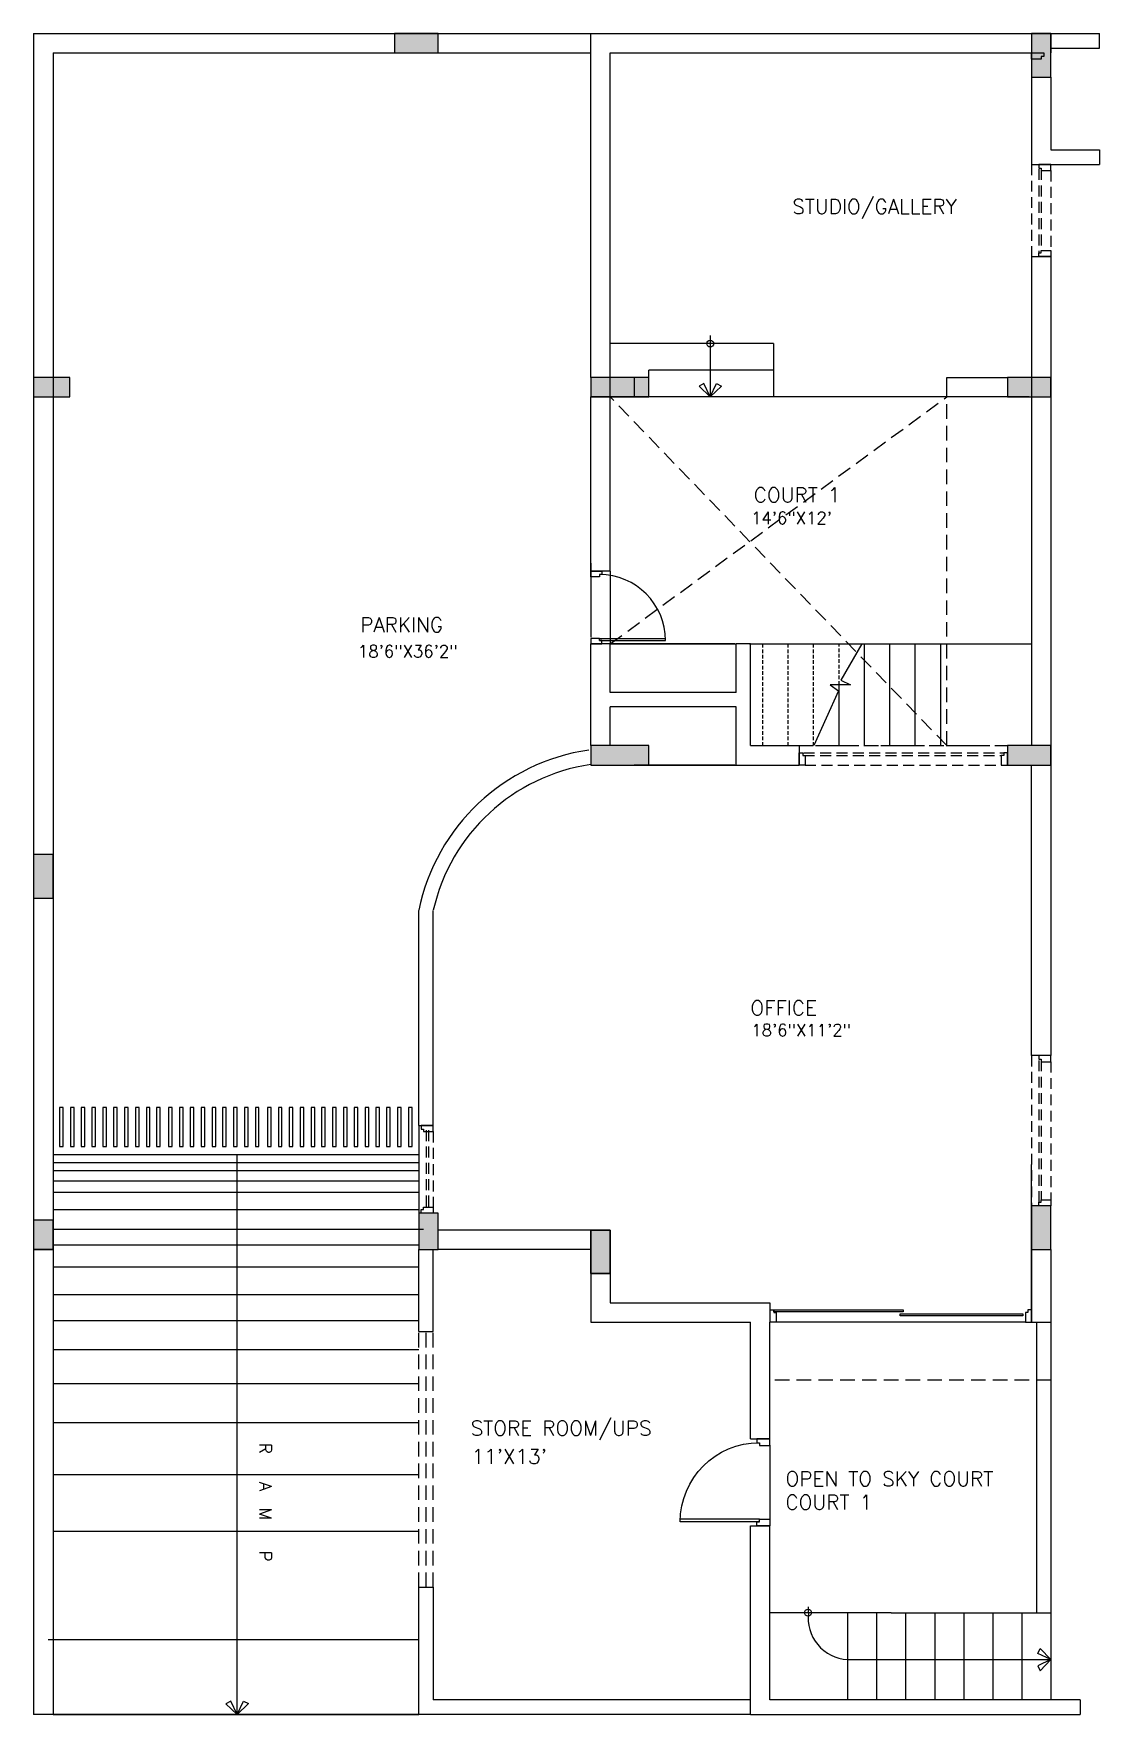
# Model space of a CAD drawing. Header units: inches. Extents: x 26246 to 28973, y 2110 to 3144.
# Drawn here: x 26246 to 26686, y 2170 to 2864 of the extents above; entities that cross this region are included whole.
import ezdxf

# ---------------------------------------------------------------- set-up
doc = ezdxf.new("R2010")
doc.units = ezdxf.units.IN
doc.header["$LTSCALE"] = 6
doc.header["$MEASUREMENT"] = 0
doc.linetypes.add('HIDDEN', pattern=[0.375, 0.25, -0.125])
for name, color, linetype in [('col', 2, 'CONTINUOUS'), ('door', 5, 'CONTINUOUS'), ('ELE', 4, 'CONTINUOUS'), ('ELEVATION1', 8, 'HIDDEN'), ('FRAME', 3, 'CONTINUOUS'), ('FURN', 32, 'CONTINUOUS'), ('HATCH', 253, 'CONTINUOUS'), ('SITE', 6, 'CONTINUOUS'), ('stair', 40, 'CONTINUOUS'), ('TEXT', 3, 'CONTINUOUS'), ('WALL', 7, 'CONTINUOUS'), ('window', 4, 'CONTINUOUS')]:
    doc.layers.add(name, color=color, linetype=linetype)
doc.styles.add('SIMPLEX', font='simplex.shx', dxfattribs={"height": 6})

# ---------------------------------------------------------------- blocks, each defined once
blk = doc.blocks.new('FRAME')
at = {"layer": 'FRAME', "lineweight": -2}
for p, q in [((-2.5, 4), (-2.5, 0)), ((-1.5, 4), (-2.5, 4)), ((-2.5, 0), (0, 0)), ((-1.5, 5), (-1.5, 4)), ((0, 5), (-1.5, 5)), ((0, 0), (0, 5))]:
    blk.add_line(p, q, dxfattribs=at)
blk = doc.blocks.new('DOOR1')
at = {"layer": 'door'}
for p, q in [((-2.5, 4), (-2.5, 33.99)), ((-1.5, 4), (-1.5, 33.99))]:
    blk.add_line(p, q, dxfattribs=at)
blk.add_arc((-1.49, 3.98), 30.01, 90.01877, 179.95469, dxfattribs=at)
at = {"layer": 'FRAME', "xscale": -1}
blk.add_blockref('FRAME', (-33, 0), dxfattribs=at)
at = {"layer": 'FRAME'}
blk.add_blockref('FRAME', (0, 0), dxfattribs=at)

msp = doc.modelspace()

# ---------------------------------------------------------------- hatches: boundary and pattern name
at = {"layer": 'col'}
msp.add_hatch(color=256, dxfattribs=at).paths.add_polyline_path([(26647.98, 2570.12), (26647.98, 2562.12), (26665.98, 2562.12), (26665.98, 2570.12)])
msp.add_hatch(color=256, dxfattribs=at).paths.add_polyline_path([(26647.98, 2570.12), (26647.98, 2562.12), (26665.98, 2562.12), (26665.98, 2570.12)])
msp.add_hatch(color=256, dxfattribs=at).paths.add_polyline_path([(26647.98, 2570.12), (26647.98, 2562.12), (26665.98, 2562.12), (26665.98, 2570.12)])
at = {"layer": 'HATCH', "lineweight": -2}
for points in [[(26412.98, 2856.12), (26412.98, 2864.12), (26394.98, 2864.12), (26394.98, 2856.12)], [(26657.98, 2846.12), (26665.98, 2846.12), (26665.98, 2864.12), (26657.98, 2864.12)], [(26260.98, 2714.12), (26260.98, 2722.12), (26245.98, 2722.12), (26245.98, 2714.12)], [(26475.99, 2714.12), (26499.99, 2714.12), (26499.99, 2722.12), (26475.99, 2722.12)], [(26665.98, 2714.12), (26665.98, 2722.12), (26647.98, 2722.12), (26647.98, 2714.12)], [(26476.03, 2562.12), (26500.03, 2562.12), (26500.03, 2570.12), (26476.03, 2570.12)], [(26647.98, 2570.12), (26647.98, 2562.12), (26665.98, 2562.12), (26665.98, 2570.12)], [(26253.98, 2525.12), (26245.98, 2525.12), (26245.98, 2507.12), (26253.98, 2507.12)], [(26245.98, 2362.12), (26253.98, 2362.12), (26253.98, 2374.12), (26245.98, 2374.12)], [(26404.98, 2362.12), (26412.98, 2362.12), (26412.98, 2377.12), (26404.98, 2377.12)], [(26657.98, 2362.12), (26665.98, 2362.12), (26665.98, 2380.12), (26657.98, 2380.12)], [(26483.98, 2370.12), (26475.98, 2370.12), (26475.98, 2352.12), (26483.98, 2352.12)]]:
    msp.add_hatch(color=256, dxfattribs=at).paths.add_polyline_path(points)

# ---------------------------------------------------------------- linework, layer by layer
at = {"layer": 'col', "color": 5, "linetype": 'Continuous', "lineweight": -2, "ltscale": 2}
msp.add_line((26404.98, 2170.12), (26253.98, 2170.12), dxfattribs=at)
at = {"layer": 'col'}
for points in [[(26412.98, 2856.12), (26412.98, 2864.12), (26394.98, 2864.12), (26394.98, 2856.12)], [(26412.98, 2856.12), (26412.98, 2864.12), (26394.98, 2864.12), (26394.98, 2856.12)], [(26657.98, 2846.12), (26665.98, 2846.12), (26665.98, 2864.12), (26657.98, 2864.12)], [(26657.98, 2846.12), (26665.98, 2846.12), (26665.98, 2864.12), (26657.98, 2864.12)], [(26665.98, 2714.12), (26665.98, 2722.12), (26647.98, 2722.12), (26647.98, 2714.12)], [(26665.98, 2714.12), (26665.98, 2722.12), (26647.98, 2722.12), (26647.98, 2714.12)], [(26647.98, 2570.12), (26647.98, 2562.12), (26665.98, 2562.12), (26665.98, 2570.12)], [(26647.98, 2570.12), (26647.98, 2562.12), (26665.98, 2562.12), (26665.98, 2570.12)], [(26647.98, 2570.12), (26647.98, 2562.12), (26665.98, 2562.12), (26665.98, 2570.12)], [(26647.98, 2570.12), (26647.98, 2562.12), (26665.98, 2562.12), (26665.98, 2570.12)], [(26253.98, 2525.12), (26245.98, 2525.12), (26245.98, 2507.12), (26253.98, 2507.12)], [(26657.98, 2362.12), (26665.98, 2362.12), (26665.98, 2380.12), (26657.98, 2380.12)], [(26657.98, 2362.12), (26665.98, 2362.12), (26665.98, 2380.12), (26657.98, 2380.12)], [(26483.98, 2370.12), (26475.98, 2370.12), (26475.98, 2352.12), (26483.98, 2352.12)]]:
    msp.add_lwpolyline(points, close=True, dxfattribs=at)
at = {"layer": 'col', "lineweight": -2}
for points in [[(26260.98, 2714.12), (26260.98, 2722.12), (26245.98, 2722.12), (26245.98, 2714.12)], [(26475.99, 2714.12), (26499.99, 2714.12), (26499.99, 2722.12), (26475.99, 2722.12)], [(26476.03, 2562.12), (26500.03, 2562.12), (26500.03, 2570.12), (26476.03, 2570.12)], [(26245.98, 2362.12), (26253.98, 2362.12), (26253.98, 2374.12), (26245.98, 2374.12)], [(26404.98, 2362.12), (26412.98, 2362.12), (26412.98, 2377.12), (26404.98, 2377.12)], [(26475.98, 2370.12), (26483.98, 2370.12), (26483.98, 2352.12), (26475.98, 2352.12)]]:
    msp.add_lwpolyline(points, close=True, dxfattribs=at)
at = {"layer": 'door'}
for p, q in [((26483.98, 2642.12), (26483.98, 2612.12)), ((26549.98, 2281.22), (26549.98, 2250.67))]:
    msp.add_line(p, q, dxfattribs=at)
at = {"layer": 'ELE', "color": 8}
for points in [[(26258.17, 2420.65), (26256.67, 2420.65), (26256.67, 2404.65), (26258.17, 2404.65)], [(26262.67, 2420.65), (26261.17, 2420.65), (26261.17, 2404.65), (26262.67, 2404.65)], [(26267.17, 2420.65), (26265.67, 2420.65), (26265.67, 2404.65), (26267.17, 2404.65)], [(26271.52, 2420.65), (26270.02, 2420.65), (26270.02, 2404.65), (26271.52, 2404.65)], [(26276.02, 2420.65), (26274.52, 2420.65), (26274.52, 2404.65), (26276.02, 2404.65)], [(26280.52, 2420.65), (26279.02, 2420.65), (26279.02, 2404.65), (26280.52, 2404.65)], [(26285.02, 2420.65), (26283.52, 2420.65), (26283.52, 2404.65), (26285.02, 2404.65)], [(26289.52, 2420.65), (26288.02, 2420.65), (26288.02, 2404.65), (26289.52, 2404.65)], [(26294.02, 2420.65), (26292.52, 2420.65), (26292.52, 2404.65), (26294.02, 2404.65)], [(26298.17, 2420.65), (26296.67, 2420.65), (26296.67, 2404.65), (26298.17, 2404.65)], [(26303.17, 2420.65), (26301.67, 2420.65), (26301.67, 2404.65), (26303.17, 2404.65)], [(26307.67, 2420.65), (26306.17, 2420.65), (26306.17, 2404.65), (26307.67, 2404.65)], [(26312.17, 2420.65), (26310.67, 2420.65), (26310.67, 2404.65), (26312.17, 2404.65)], [(26316.67, 2420.65), (26315.17, 2420.65), (26315.17, 2404.65), (26316.67, 2404.65)], [(26321.17, 2420.65), (26319.67, 2420.65), (26319.67, 2404.65), (26321.17, 2404.65)], [(26325.52, 2420.65), (26324.02, 2420.65), (26324.02, 2404.65), (26325.52, 2404.65)], [(26330.02, 2420.65), (26328.52, 2420.65), (26328.52, 2404.65), (26330.02, 2404.65)], [(26334.52, 2420.65), (26333.02, 2420.65), (26333.02, 2404.65), (26334.52, 2404.65)], [(26339.02, 2420.65), (26337.52, 2420.65), (26337.52, 2404.65), (26339.02, 2404.65)], [(26344.02, 2420.65), (26342.52, 2420.65), (26342.52, 2404.65), (26344.02, 2404.65)], [(26348.52, 2420.65), (26347.02, 2420.65), (26347.02, 2404.65), (26348.52, 2404.65)], [(26353.02, 2420.65), (26351.52, 2420.65), (26351.52, 2404.65), (26353.02, 2404.65)], [(26357.52, 2420.65), (26356.02, 2420.65), (26356.02, 2404.65), (26357.52, 2404.65)], [(26362.02, 2420.65), (26360.52, 2420.65), (26360.52, 2404.65), (26362.02, 2404.65)], [(26366.37, 2420.65), (26364.87, 2420.65), (26364.87, 2404.65), (26366.37, 2404.65)], [(26370.87, 2420.65), (26369.37, 2420.65), (26369.37, 2404.65), (26370.87, 2404.65)], [(26375.37, 2420.65), (26373.87, 2420.65), (26373.87, 2404.65), (26375.37, 2404.65)], [(26379.87, 2420.65), (26378.37, 2420.65), (26378.37, 2404.65), (26379.87, 2404.65)], [(26384.37, 2420.65), (26382.87, 2420.65), (26382.87, 2404.65), (26384.37, 2404.65)], [(26388.72, 2420.65), (26387.22, 2420.65), (26387.22, 2404.65), (26388.72, 2404.65)], [(26393.22, 2420.65), (26391.72, 2420.65), (26391.72, 2404.65), (26393.22, 2404.65)], [(26397.72, 2420.65), (26396.22, 2420.65), (26396.22, 2404.65), (26397.72, 2404.65)], [(26402.22, 2420.65), (26400.72, 2420.65), (26400.72, 2404.65), (26402.22, 2404.65)]]:
    msp.add_lwpolyline(points, close=True, dxfattribs=at)
at = {"layer": 'ELEVATION1', "ltscale": 4}
for p, q in [((26622.98, 2570.12), (26483.98, 2714.12)), ((26483.98, 2612.12), (26622.98, 2714.12)), ((26622.98, 2570.12), (26622.98, 2714.12)), ((26561.76, 2570.12), (26647.91, 2570.12)), ((26404.98, 2222.66), (26404.98, 2328.23)), ((26407.98, 2222.66), (26407.98, 2328.23)), ((26410.98, 2222.66), (26410.98, 2328.23)), ((26665.98, 2308.12), (26549.98, 2308.12))]:
    msp.add_line(p, q, dxfattribs=at)
at = {"layer": 'FURN', "color": 5, "linetype": 'Continuous', "lineweight": -2, "ltscale": 2}
for p, q in [((26475.98, 2645.4), (26475.98, 2614.85)), ((26535.48, 2612.12), (26483.98, 2612.12)), ((26541.48, 2612.12), (26593.98, 2612.12)), ((26535.48, 2562.12), (26493.98, 2562.12)), ((26404.98, 2401.17), (26253.98, 2401.17)), ((26657.98, 2337.12), (26657.98, 2397.12)), ((26406.98, 2370.36), (26253.98, 2370.36))]:
    msp.add_line(p, q, dxfattribs=at)
at = {"layer": 'HATCH', "linetype": 'Continuous', "lineweight": -2, "ltscale": 2}
msp.add_line((26404.98, 2413.32), (26404.98, 2377.12), dxfattribs=at)
at = {"layer": 'SITE', "linetype": 'Continuous'}
for p, q in [((26245.98, 2362.12), (26245.98, 2170.12)), ((26253.98, 2362.12), (26253.98, 2170.12)), ((26677.98, 2176.12), (26677.98, 2170.12)), ((26253.98, 2170.12), (26245.98, 2170.12))]:
    msp.add_line(p, q, dxfattribs=at)
at = {"layer": 'stair'}
for p, q in [((26551.49, 2736.12), (26483.98, 2736.12)), ((26551.49, 2736.12), (26551.49, 2714.12)), ((26551.49, 2725.12), (26499.99, 2725.12)), ((26499.99, 2722.12), (26499.99, 2725.12)), ((26656.98, 2714.12), (26475.98, 2714.12)), ((26483.98, 2612.12), (26535.98, 2612.12)), ((26587.87, 2612.12), (26657.98, 2612.12)), ((26588.99, 2570.12), (26588.99, 2612.12)), ((26599.49, 2570.12), (26599.49, 2612.12)), ((26609.99, 2570.12), (26609.99, 2612.12)), ((26620.49, 2570.12), (26620.49, 2612.12)), ((26578.49, 2570.12), (26578.49, 2595.27)), ((26659.98, 2332.12), (26659.98, 2212.12)), ((26665.98, 2332.12), (26665.98, 2212.12)), ((26599.98, 2212.12), (26549.98, 2212.12)), ((26581.98, 2212.12), (26581.98, 2176.12)), ((26593.98, 2212.12), (26593.98, 2176.12)), ((26599.98, 2212.12), (26665.98, 2212.12)), ((26599.98, 2212.12), (26665.98, 2212.12)), ((26605.98, 2212.12), (26605.98, 2176.12)), ((26617.98, 2212.12), (26617.98, 2176.12)), ((26629.98, 2212.12), (26629.98, 2176.12)), ((26641.98, 2212.12), (26641.98, 2176.12)), ((26653.98, 2212.12), (26653.98, 2176.12)), ((26665.98, 2212.12), (26665.98, 2176.12))]:
    msp.add_line(p, q, dxfattribs=at)
at = {"layer": 'stair', "color": 5}
for p, q in [((26525.33, 2739.54), (26525.33, 2714.12)), ((26404.98, 2397.91), (26253.98, 2397.91)), ((26404.98, 2394.61), (26253.98, 2394.61)), ((26330.08, 2170.12), (26330.08, 2401.17)), ((26404.98, 2390.25), (26253.98, 2390.25)), ((26404.98, 2385.67), (26253.98, 2385.67)), ((26404.98, 2378.44), (26253.98, 2378.44)), ((26404.98, 2363.91), (26253.98, 2363.91)), ((26404.98, 2354.75), (26253.98, 2354.75)), ((26404.98, 2343.3), (26253.98, 2343.3)), ((26404.98, 2332.61), (26253.98, 2332.61)), ((26404.98, 2320.59), (26253.98, 2320.59)), ((26404.98, 2306.57), (26253.98, 2306.57)), ((26404.98, 2290.54), (26253.98, 2290.54)), ((26404.98, 2269.07), (26253.98, 2269.07)), ((26404.98, 2245.58), (26253.98, 2245.58)), ((26565.9, 2212.12), (26565.9, 2214.49)), ((26404.98, 2200.84), (26251.98, 2200.84)), ((26581.98, 2192.74), (26665.98, 2192.74)), ((26253.98, 2170.12), (26404.98, 2170.12))]:
    msp.add_line(p, q, dxfattribs=at)
at = {"layer": 'stair', "linetype": 'HIDDEN'}
for p, q in [((26541.98, 2612.12), (26587.87, 2612.12)), ((26546.99, 2570.12), (26546.99, 2612.12)), ((26557.49, 2570.12), (26557.49, 2612.12)), ((26567.99, 2570.12), (26567.99, 2612.12)), ((26578.49, 2595.27), (26578.49, 2612.12))]:
    msp.add_line(p, q, dxfattribs=at)
at = {"layer": 'stair', "color": 5}
for points in [[(26525.33, 2714.12), (26522.74, 2719.6), (26520.71, 2718.51), (26525.33, 2714.12)], [(26525.33, 2714.12), (26527.92, 2719.6), (26529.95, 2718.51), (26525.33, 2714.12)], [(26665.98, 2192.74), (26660.5, 2195.33), (26661.59, 2197.36), (26665.98, 2192.74)], [(26665.98, 2192.74), (26660.5, 2190.14), (26661.59, 2188.11), (26665.98, 2192.74)], [(26330.08, 2170.12), (26327.4, 2175.56), (26325.39, 2174.44), (26330.08, 2170.12)], [(26330.08, 2170.12), (26332.58, 2175.64), (26334.63, 2174.59), (26330.08, 2170.12)]]:
    msp.add_lwpolyline(points, dxfattribs=at)
at = {"layer": 'stair'}
msp.add_lwpolyline([(26587.87, 2612.12), (26579.22, 2597.12), (26583.2, 2595.27), (26574.8, 2595.27), (26578.25, 2592.75), (26568.04, 2570.12)], dxfattribs=at)
at = {"layer": 'stair', "color": 5}
for centre in [(26525.33, 2736.12), (26565.7, 2212.12)]:
    msp.add_circle(centre, 1.39, dxfattribs=at)
msp.add_arc((26582.91, 2209.87), 17.16, 172.45754, 266.88019, dxfattribs=at)
at = {"layer": 'WALL', "lineweight": -2, "ltscale": 10}
for p, q in [((26245.98, 2864.12), (26475.98, 2864.12)), ((26404.98, 2864.12), (26412.98, 2864.12)), ((26475.98, 2722.12), (26475.98, 2864.12)), ((26475.98, 2864.12), (26665.98, 2864.12)), ((26665.98, 2864.12), (26685.98, 2864.12)), ((26685.98, 2858.12), (26685.98, 2864.12)), ((26253.98, 2856.12), (26475.98, 2856.12)), ((26483.98, 2722.12), (26483.98, 2856.12)), ((26483.98, 2856.12), (26657.98, 2856.12)), ((26665.98, 2858.12), (26685.98, 2858.12)), ((26665.98, 2816.12), (26685.98, 2816.12)), ((26685.98, 2816.12), (26685.98, 2810.12)), ((26657.98, 2810.12), (26685.98, 2810.12)), ((26493.98, 2722.12), (26493.98, 2714.12)), ((26657.98, 2362.12), (26665.98, 2362.12)), ((26549.98, 2340.12), (26549.98, 2332.12)), ((26541.98, 2283.94), (26541.98, 2332.12)), ((26549.98, 2283.94), (26549.98, 2332.12)), ((26541.98, 2283.94), (26549.98, 2283.94)), ((26541.98, 2170.12), (26541.98, 2247.94)), ((26541.98, 2247.94), (26549.98, 2247.94)), ((26549.98, 2176.12), (26549.98, 2247.94)), ((26677.98, 2176.12), (26549.98, 2176.12)), ((26541.98, 2170.12), (26677.98, 2170.12))]:
    msp.add_line(p, q, dxfattribs=at)
at = {"layer": 'WALL'}
for p, q in [((26245.98, 2864.12), (26245.98, 2362.12)), ((26665.98, 2864.12), (26665.98, 2856.12)), ((26253.98, 2856.12), (26253.98, 2562.12)), ((26657.98, 2846.12), (26657.98, 2810.12)), ((26665.98, 2846.12), (26665.98, 2816.12)), ((26657.98, 2810.12), (26665.98, 2810.12)), ((26657.98, 2772.12), (26657.98, 2570.12)), ((26657.98, 2772.12), (26665.98, 2772.12)), ((26665.98, 2772.12), (26665.98, 2562.12)), ((26483.98, 2642.12), (26483.98, 2722.12)), ((26475.98, 2642.12), (26475.98, 2714.12)), ((26483.98, 2642.12), (26475.98, 2642.12)), ((26475.98, 2570.12), (26475.98, 2612.12)), ((26483.98, 2612.12), (26475.98, 2612.12)), ((26483.98, 2592.12), (26483.98, 2612.12)), ((26535.98, 2592.12), (26535.98, 2612.12)), ((26541.98, 2612.12), (26535.98, 2612.12)), ((26541.98, 2570.12), (26541.98, 2612.12)), ((26535.98, 2592.12), (26483.98, 2592.12)), ((26483.98, 2570.12), (26483.98, 2586.12)), ((26535.98, 2586.12), (26483.98, 2586.12)), ((26535.98, 2562.12), (26535.98, 2586.12)), ((26483.98, 2570.12), (26475.98, 2570.12)), ((26541.98, 2570.12), (26561.98, 2570.12)), ((26561.98, 2570.12), (26561.98, 2562.12)), ((26253.98, 2562.12), (26253.98, 2362.12)), ((26535.98, 2562.12), (26561.98, 2562.12)), ((26404.98, 2413.32), (26404.98, 2502.12)), ((26410.98, 2413.32), (26410.98, 2502.12)), ((26404.98, 2413.32), (26410.98, 2413.32)), ((26665.98, 2380.12), (26657.98, 2380.12)), ((26483.98, 2370.12), (26412.98, 2370.12)), ((26483.98, 2370.12), (26483.98, 2340.12)), ((26253.98, 2362.12), (26245.98, 2362.12)), ((26404.98, 2328.23), (26404.98, 2362.12)), ((26410.98, 2328.23), (26410.98, 2362.12)), ((26475.98, 2362.12), (26412.98, 2362.12)), ((26475.98, 2362.12), (26475.98, 2332.12)), ((26657.98, 2362.12), (26657.98, 2332.12)), ((26665.98, 2362.12), (26665.98, 2332.12)), ((26483.98, 2340.12), (26549.98, 2340.12)), ((26475.98, 2332.12), (26541.98, 2332.12)), ((26657.98, 2332.12), (26665.98, 2332.12)), ((26404.98, 2328.23), (26410.98, 2328.23)), ((26404.98, 2170.12), (26404.98, 2222.66)), ((26404.98, 2222.66), (26410.98, 2222.66)), ((26410.98, 2222.66), (26410.98, 2176.12)), ((26541.98, 2176.12), (26410.98, 2176.12)), ((26541.98, 2170.12), (26404.98, 2170.12))]:
    msp.add_line(p, q, dxfattribs=at)
at = {"layer": 'WALL', "linetype": 'Continuous', "lineweight": -2, "ltscale": 2}
msp.add_lwpolyline([(26647.98, 2714.12), (26622.98, 2714.12), (26622.98, 2722.12), (26647.98, 2722.12)], dxfattribs=at)
at = {"layer": 'WALL'}
msp.add_lwpolyline([(26665.98, 2562.12), (26665.98, 2442.12), (26657.98, 2442.12), (26657.98, 2562.12)], dxfattribs=at)
for centre, radius, start, end in [((26487.19, 2485.2), 83.94, 98.203, 168.36924), ((26487.42, 2484.78), 78.39, 98.39414, 167.21837)]:
    msp.add_arc(centre, radius, start, end, dxfattribs=at)
at = {"layer": 'window', "color": 5, "linetype": 'HIDDEN', "ltscale": 3}
for p, q in [((26657.98, 2810.12), (26657.98, 2772.12)), ((26665.98, 2807.62), (26665.98, 2774.62)), ((26561.98, 2570.12), (26647.98, 2570.12)), ((26563.93, 2567.12), (26646.48, 2567.12)), ((26563.93, 2566.12), (26645.48, 2566.12)), ((26564.48, 2562.12), (26645.48, 2562.12)), ((26657.98, 2442.12), (26657.98, 2380.12)), ((26665.98, 2439.62), (26665.98, 2382.62)), ((26404.98, 2413.32), (26404.98, 2377.12)), ((26410.98, 2410.82), (26410.98, 2379.62))]:
    msp.add_line(p, q, dxfattribs=at)
at = {"layer": 'window', "linetype": 'HIDDEN', "ltscale": 3}
for p, q in [((26660.98, 2808.18), (26660.98, 2773.62)), ((26661.98, 2808.18), (26661.98, 2774.62)), ((26660.98, 2440.18), (26660.98, 2381.62)), ((26661.98, 2440.18), (26661.98, 2382.62)), ((26407.98, 2411.37), (26407.98, 2378.62)), ((26408.98, 2411.37), (26408.98, 2379.62))]:
    msp.add_line(p, q, dxfattribs=at)
at = {"layer": 'window', "color": 5}
for p, q in [((26500.03, 2562.12), (26535.98, 2562.12)), ((26655.48, 2332.12), (26552.6, 2332.12))]:
    msp.add_line(p, q, dxfattribs=at)
at = {"layer": 'window', "linetype": 'Continuous', "lineweight": -2, "ltscale": 2}
for points in [[(26551.6, 2337.12), (26605, 2337.12), (26605, 2336.36), (26551.6, 2336.36)], [(26603.76, 2335.47), (26654.34, 2335.47), (26654.34, 2334.71), (26603.76, 2334.71)]]:
    msp.add_lwpolyline(points, close=True, dxfattribs=at)

# ---------------------------------------------------------------- block references
at = {"layer": 'door'}
for p, xscale, yscale, zscale, rotation in [((26475.98, 2612.12), 0.9090901078943148, 0.9090901078943148, 0.9090901078943148, 270), ((26549.98, 2247.94), -1.090909090909072, 1.090909090909072, 1.090909090909072, 90)]:
    msp.add_blockref('DOOR1', p, dxfattribs=dict(at, xscale=xscale, yscale=yscale, zscale=zscale, rotation=rotation))
at = {"layer": 'FRAME', "xscale": -1}
for p, rotation in [((26657.98, 2856.12), 270), ((26665.98, 2772.12), 90), ((26561.98, 2562.12), 359.9999999999479), ((26665.98, 2380.12), 90), ((26410.98, 2377.12), 90)]:
    msp.add_blockref('FRAME', p, dxfattribs=dict(at, rotation=rotation))
at = {"layer": 'FRAME'}
for p, rotation in [((26665.98, 2810.12), 89.99999999994792), ((26665.98, 2442.12), 90), ((26410.98, 2413.32), 90)]:
    msp.add_blockref('FRAME', p, dxfattribs=dict(at, rotation=rotation))
for p in [(26647.98, 2562.12), (26657.98, 2332.12)]:
    msp.add_blockref('FRAME', p, dxfattribs=at)
at = {"layer": 'FRAME', "xscale": -1}
msp.add_blockref('FRAME', (26550.1, 2332.12), dxfattribs=at)

# ---------------------------------------------------------------- texts
at = {"layer": 'TEXT', "lineweight": -2, "ltscale": 10, "style": 'SIMPLEX'}
for s, height, p in [('STUDIO/GALLERY', 6.05, (26559.2, 2789.66)), ('COURT 1', 6.05, (26543.27, 2670.6)), ('14\'6"X12\'', 5, (26542.16, 2661.64)), ('PARKING', 6.05, (26380.8, 2617.01)), ('18\'6"X36\'2"', 5, (26379.85, 2606.57)), ('OFFICE', 6.05, (26541.89, 2458.78)), ('18\'6"X11\'2"', 5, (26542.24, 2450.16)), ('STORE ROOM/UPS', 6.05, (26426.42, 2285.3)), ("11'X13'", 6.05, (26426.79, 2273.61)), ('OPEN TO SKY COURT', 6.05, (26556.38, 2264.41)), ('COURT 1', 6.05, (26556.38, 2254.67))]:
    msp.add_text(s, height=height, dxfattribs=at).set_placement(p)
msp.add_text('R   A  M   P    ', height=5, rotation=270, dxfattribs=at).set_placement((26339.24, 2282.17))

doc.saveas('drawing.dxf')
